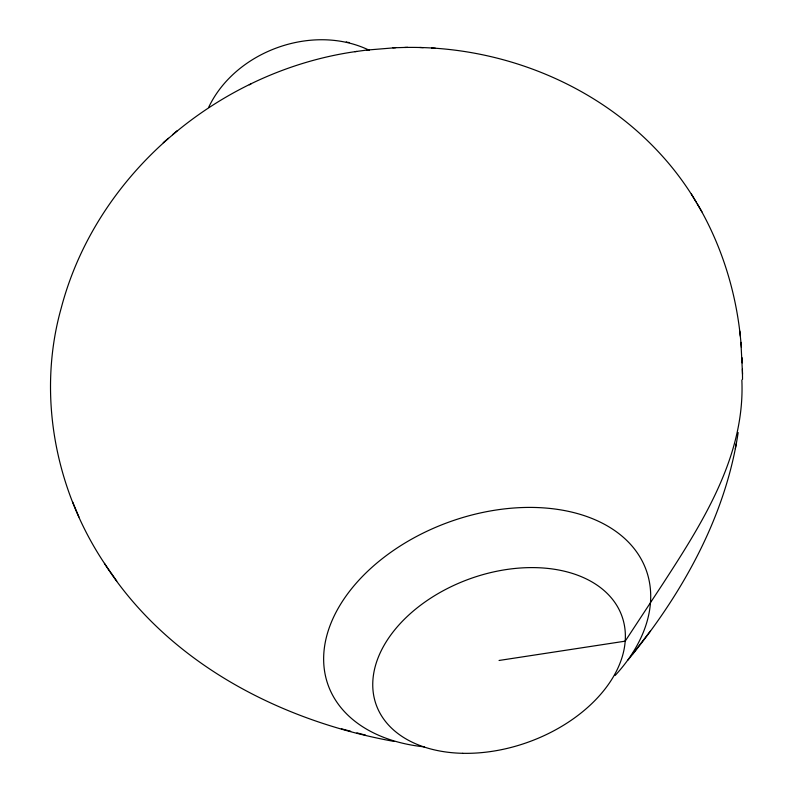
<?xml version="1.0" encoding="UTF-8"?>
<svg xmlns="http://www.w3.org/2000/svg" width="793" height="793" viewBox="0 0 793 793"><rect width="100%" height="100%" fill="white"/><g stroke="black" fill="none" stroke-linecap="round" stroke-linejoin="round"><path stroke-width="1.19" d="M742.535 379.322L742.407 369.032M627.927 660.123C681.782 594.492 725.377 517.472 738.154 432.562M735.329 448.65L736.211 443.654M208.589 107.491C235.253 51.01 312.967 23.047 369.231 50.237M625.3 640.992L662.978 583.628C702.578 522.597 745.251 455.707 741.851 379.956M632.517 654.146L650.468 630.95M356.632 51.436C219.701 70.508 96.518 173.34 61.19 308.17C36.012 397.68 56.551 496.705 110.306 571.852M163.239 142.7L168.453 138.25M172.537 134.701L177.325 130.617M249.299 84.821L250.915 84.008M499.055 660.47L625.191 641.16M366.762 50.078L395.618 47.709M354.887 51.684L368.785 49.79M404.767 47.461C500.036 45.597 596.723 83.81 661.144 154.784C706.533 204.445 733.366 269.58 740.325 336.212M392.882 47.798L407.78 47.362M431.63 48.026L435.357 48.214M419.794 47.471L423.244 47.649M104.428 563.387C168.007 662.829 280.157 720.758 393.893 741.386M346.273 41.92L347.235 42.138M348.266 42.366L349.247 42.594M341.396 728.807L350.684 731.255M356.949 732.871L365.533 735.131M110.941 572.695L116.759 581.091M691.367 194.047L696.105 202.056M697.156 203.761L701.924 211.82M72.619 501.939L78.923 516.967M740.93 342.368L742.535 374.167M739.81 331.087L741.445 347.453M742.089 357.722L742.218 362.907M424.245 746.867A169.107 112.279 -19.9 0 1 342.695 600.925A169.107 112.279 -19.9 0 1 576.818 513.398A169.107 112.279 -19.9 0 1 615.09 675.517M462.706 753.31A130.617 86.724 -19.9 0 0 621.999 616.349A130.617 86.724 -19.9 0 0 412.459 611.76A130.617 86.724 -19.9 0 0 462.706 753.31"/></g></svg>
